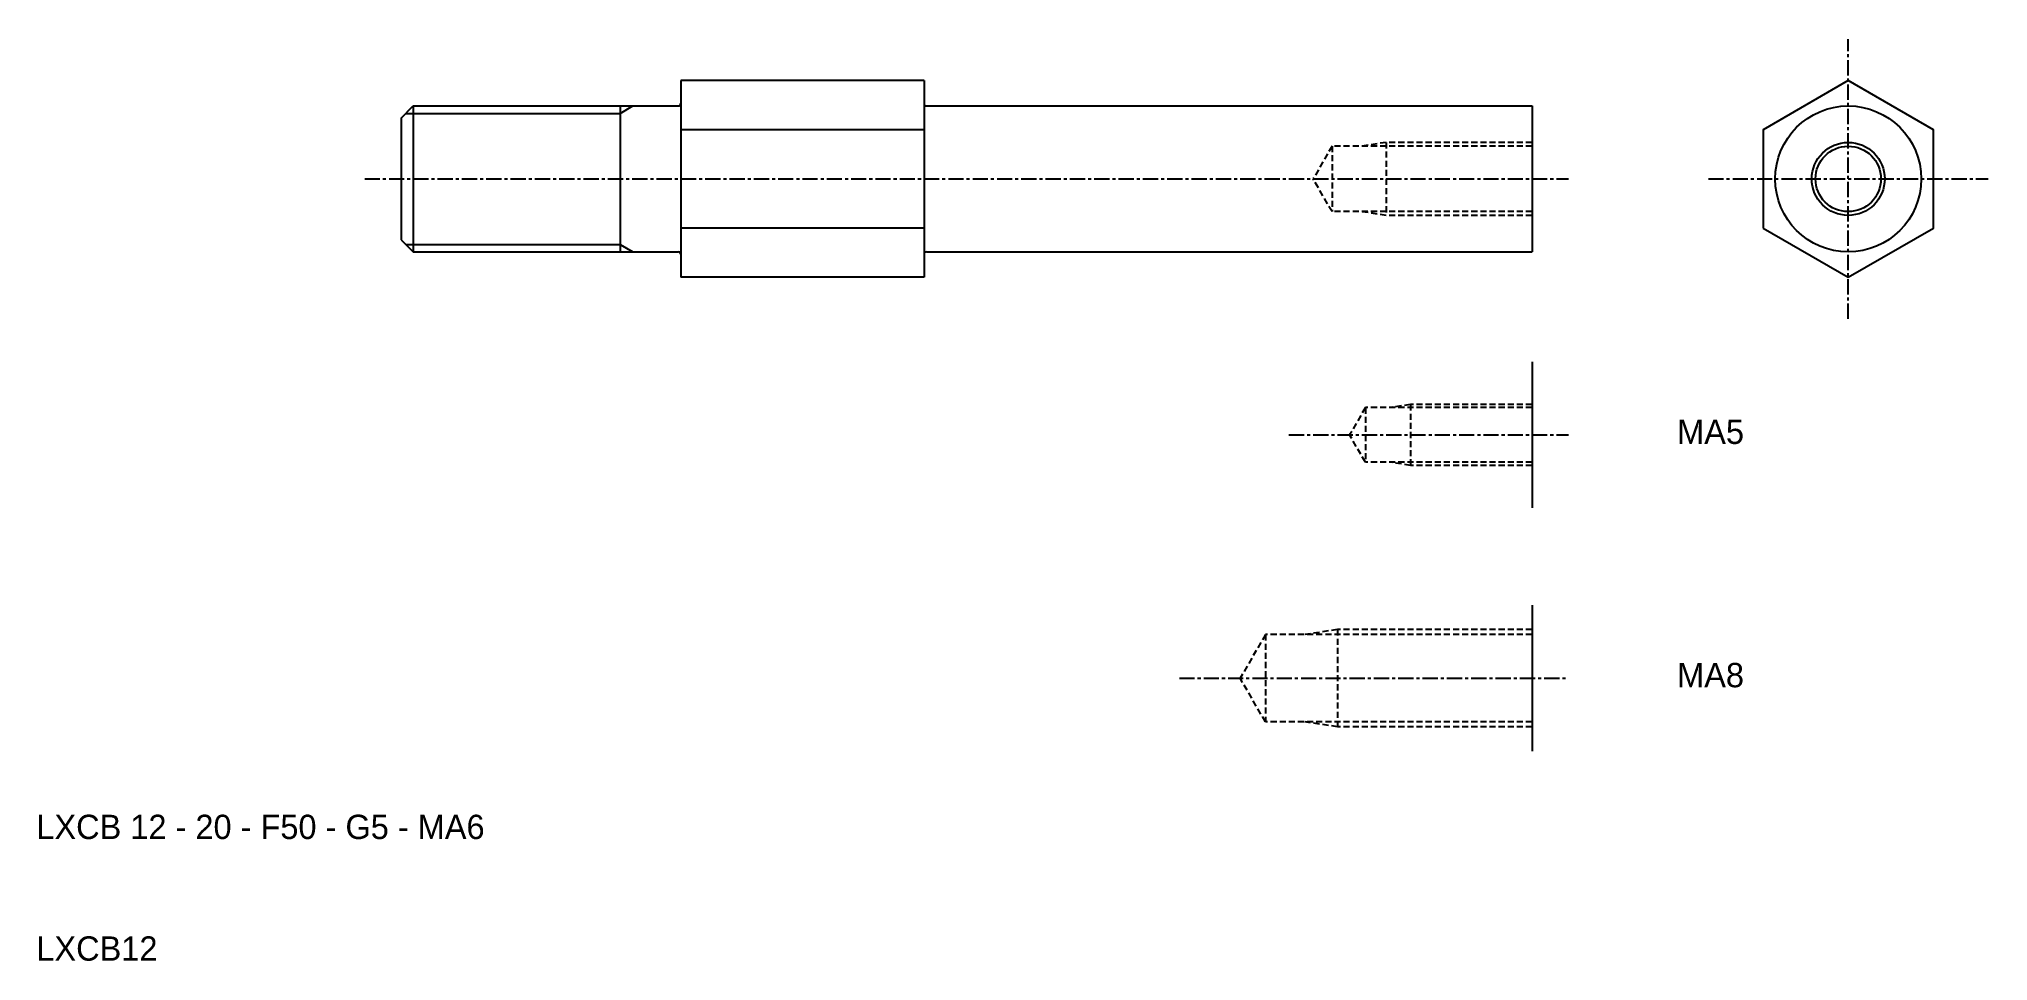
# Model space of a CAD drawing. Extents: x 57 to 217, y 0 to 76.
import ezdxf

# ---------------------------------------------------------------- set-up
doc = ezdxf.new("R2010")
doc.units = 0
doc.linetypes.add('CENTER', pattern=[2, 1.25, -0.25, 0.25, -0.25])
doc.linetypes.add('DASHED', pattern=[0.75, 0.5, -0.25])
doc.layers.get('0').update_dxf_attribs({"linetype": 'CONTINUOUS'})
doc.layers.add('CENTER', color=1, linetype='CENTER')

msp = doc.modelspace()

# ---------------------------------------------------------------- linework, layer by layer
at = {"color": 7, "linetype": 'CONTINUOUS'}
for p, q in [((109.35, 72.64), (109.35, 56.47)), ((129.35, 72.64), (109.35, 72.64)), ((129.35, 72.64), (129.35, 56.47)), ((86.35, 69.55), (87.35, 70.55)), ((87.35, 70.55), (87.35, 58.55)), ((87.35, 70.55), (109.15, 70.55)), ((104.35, 70.55), (104.35, 58.55)), ((129.55, 70.55), (179.35, 70.55)), ((179.35, 70.55), (179.35, 58.55)), ((86.35, 69.55), (86.35, 59.55)), ((129.35, 68.59), (109.35, 68.59)), ((86.35, 59.55), (87.35, 58.55)), ((129.35, 60.51), (109.35, 60.51)), ((87.35, 58.55), (109.15, 58.55)), ((129.55, 58.55), (179.35, 58.55)), ((129.35, 56.47), (109.35, 56.47)), ((179.35, 49.5), (179.35, 37.5)), ((179.35, 29.5), (179.35, 17.5))]:
    msp.add_line(p, q, dxfattribs=at)
at = {"color": 3, "linetype": 'CONTINUOUS'}
for p, q in [((104.35, 69.94), (105.41, 70.55)), ((86.73, 69.94), (104.35, 69.94)), ((86.73, 59.17), (104.35, 59.17)), ((104.35, 59.17), (105.41, 58.55))]:
    msp.add_line(p, q, dxfattribs=at)
at = {"color": 3, "linetype": 'DASHED'}
for p, q in [((167.35, 67.55), (165.35, 67.25)), ((179.35, 67.55), (167.35, 67.55)), ((167.35, 67.55), (167.35, 61.55)), ((162.9, 67.25), (161.35, 64.55)), ((179.35, 67.25), (162.9, 67.25)), ((162.9, 67.25), (162.9, 61.86)), ((162.9, 61.86), (161.35, 64.55)), ((179.35, 61.86), (162.9, 61.86)), ((167.35, 61.55), (165.35, 61.86)), ((179.35, 61.55), (167.35, 61.55)), ((165.64, 45.75), (164.35, 43.5)), ((165.64, 45.75), (165.64, 41.26)), ((179.35, 45.75), (165.64, 45.75)), ((169.35, 46), (167.68, 45.75)), ((169.35, 46), (169.35, 41)), ((179.35, 46), (169.35, 46)), ((165.64, 41.26), (164.35, 43.5)), ((179.35, 41.26), (165.64, 41.26)), ((169.35, 41), (167.68, 41.26)), ((179.35, 41), (169.35, 41)), ((163.35, 27.5), (160.68, 27.09)), ((179.35, 27.5), (163.35, 27.5)), ((163.35, 27.5), (163.35, 19.5)), ((157.42, 27.09), (155.35, 23.5)), ((179.35, 27.09), (157.42, 27.09)), ((157.42, 27.09), (157.42, 19.91)), ((157.42, 19.91), (155.35, 23.5)), ((179.35, 19.91), (157.42, 19.91)), ((163.35, 19.5), (160.68, 19.91)), ((179.35, 19.5), (163.35, 19.5))]:
    msp.add_line(p, q, dxfattribs=at)
at = {"color": 7, "linetype": 'CONTINUOUS'}
msp.add_lwpolyline([(198.35, 60.51), (205.35, 56.47), (212.35, 60.51), (212.35, 68.59), (205.35, 72.64), (198.35, 68.59)], close=True, dxfattribs=at)
for radius in [6, 2.69]:
    msp.add_circle((205.35, 64.55), radius, dxfattribs=at)
at = {"color": 3, "linetype": 'CONTINUOUS'}
msp.add_circle((205.35, 64.55), 3, dxfattribs=at)
at = {"color": 7, "linetype": 'CONTINUOUS'}
for centre, start, end in [((109.15, 70.75), 270, 0), ((129.55, 70.75), 180, 270), ((109.15, 58.35), 0, 90), ((129.55, 58.35), 90, 180)]:
    msp.add_arc(centre, 0.2, start, end, dxfattribs=at)
at = {"layer": 'CENTER', "color": 1, "linetype": 'CENTER'}
for p, q in [((205.35, 53.05), (205.35, 76.05)), ((83.35, 64.55), (109.35, 64.55)), ((109.35, 64.55), (182.35, 64.55)), ((193.85, 64.55), (216.85, 64.55)), ((159.35, 43.5), (182.35, 43.5)), ((150.35, 23.5), (182.35, 23.5))]:
    msp.add_line(p, q, dxfattribs=at)

# ---------------------------------------------------------------- texts
at = {"color": 7, "linetype": 'CONTINUOUS'}
for s, p in [('MA5', (191.28, 42.76)), ('MA8', (191.28, 22.76)), ('LXCB 12 - 20 - F50 - G5 - MA6', (56.35, 10.28)), ('LXCB12', (56.35, 0.28))]:
    msp.add_text(s, height=2, dxfattribs=at).set_placement(p)

doc.saveas('drawing.dxf')
